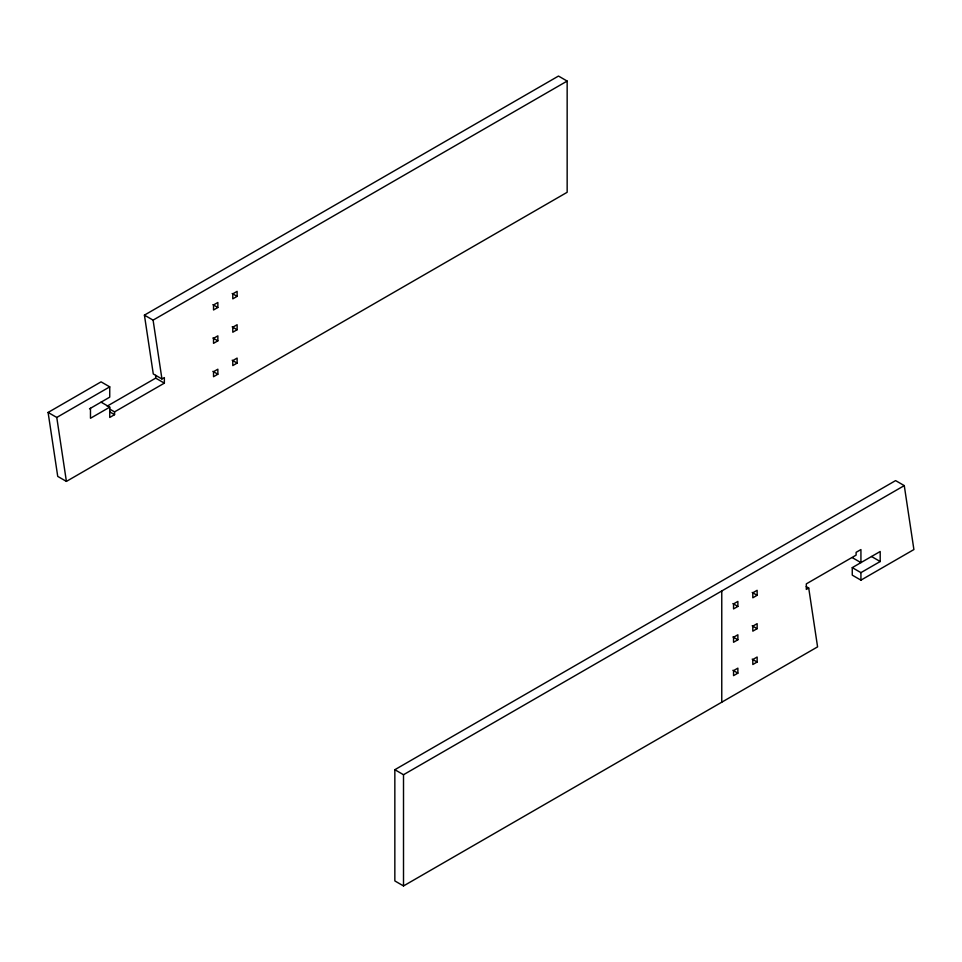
<?xml version="1.0" encoding="UTF-8"?>
<svg xmlns="http://www.w3.org/2000/svg" width="962" height="962" viewBox="0 0 962 962"><rect width="100%" height="100%" fill="white"/><g stroke="black" fill="none" stroke-linecap="round" stroke-linejoin="round"><path stroke-width="1.44" d="M109.608 409.03L114.562 411.88L164.358 383.141L164.358 377.573L161.941 378.968L153.283 373.965L144.42 315.127L558.489 76.058L567.159 81.073L567.159 192.292L66.402 481.397L57.732 476.394L48.1 412.445L101.07 381.854L109.74 386.856L109.74 397.15L89.514 408.826M860.93 580.146L860.93 572.63L880.194 561.519L880.194 551.503L852.26 567.628L852.26 575.144L860.93 580.146L913.9 549.555L904.268 485.606L895.598 480.603L394.841 769.708L394.841 880.927L403.511 885.942L817.58 646.873L808.717 588.035L806.24 586.604M144.42 315.127L153.09 320.13L567.159 81.073M217.857 307.479L213.528 309.98L213.528 304.978L217.857 302.477L217.857 307.479L212.903 304.617M237.121 296.356L232.792 298.857L232.792 293.855L237.121 291.354L237.121 296.356L232.167 293.494M48.1 412.445L56.77 417.448L109.74 386.856M217.857 340.849L213.528 343.35L213.528 338.347L217.857 335.846L217.857 340.849L212.903 337.987M237.121 329.725L232.792 332.227L232.792 327.224L237.121 324.723L237.121 329.725L232.167 326.864M107.167 406.144L155.688 378.126L164.358 383.141M114.562 411.88L114.562 414.67L109.74 417.448L109.74 407.154L90.476 418.278L90.476 408.273M217.857 374.206L213.528 376.719L213.528 371.705L217.857 369.204L217.857 374.206L212.903 371.356M237.121 363.095L232.792 365.596L232.792 360.594L237.121 358.08L237.121 363.095L232.167 360.233M394.841 769.708L403.511 774.723L904.268 485.606M737.878 606.421L733.549 608.922L733.549 603.92L737.878 601.406L737.878 606.421L732.924 603.559M757.142 595.298L752.813 597.799L752.813 592.796L757.142 590.295L757.142 595.298L752.188 592.436M808.717 588.035L806.312 589.429L806.312 583.874L856.108 555.122L856.108 552.344L860.93 549.555L860.93 562.626L852.26 557.623M737.878 639.778L733.549 642.279L733.549 637.277L737.878 634.776L737.878 639.778L732.924 636.928M757.142 628.655L752.813 631.168L752.813 626.154L757.142 623.653L757.142 628.655L752.188 625.805M737.878 673.147L733.549 675.649L733.549 670.646L737.878 668.145L737.878 673.147L732.924 670.286M757.142 662.024L752.813 664.526L752.813 659.523L757.142 657.022L757.142 662.024L752.188 659.162M871.524 556.505L880.194 561.519M852.26 567.628L860.93 572.63M101.07 402.152L109.74 407.154M109.608 411.808L114.562 414.67M153.09 320.13L161.941 378.968M56.77 417.448L66.402 481.397M721.765 590.981L721.765 702.2M403.511 774.723L403.511 885.942M155.688 375.348L155.688 378.126"/></g></svg>
